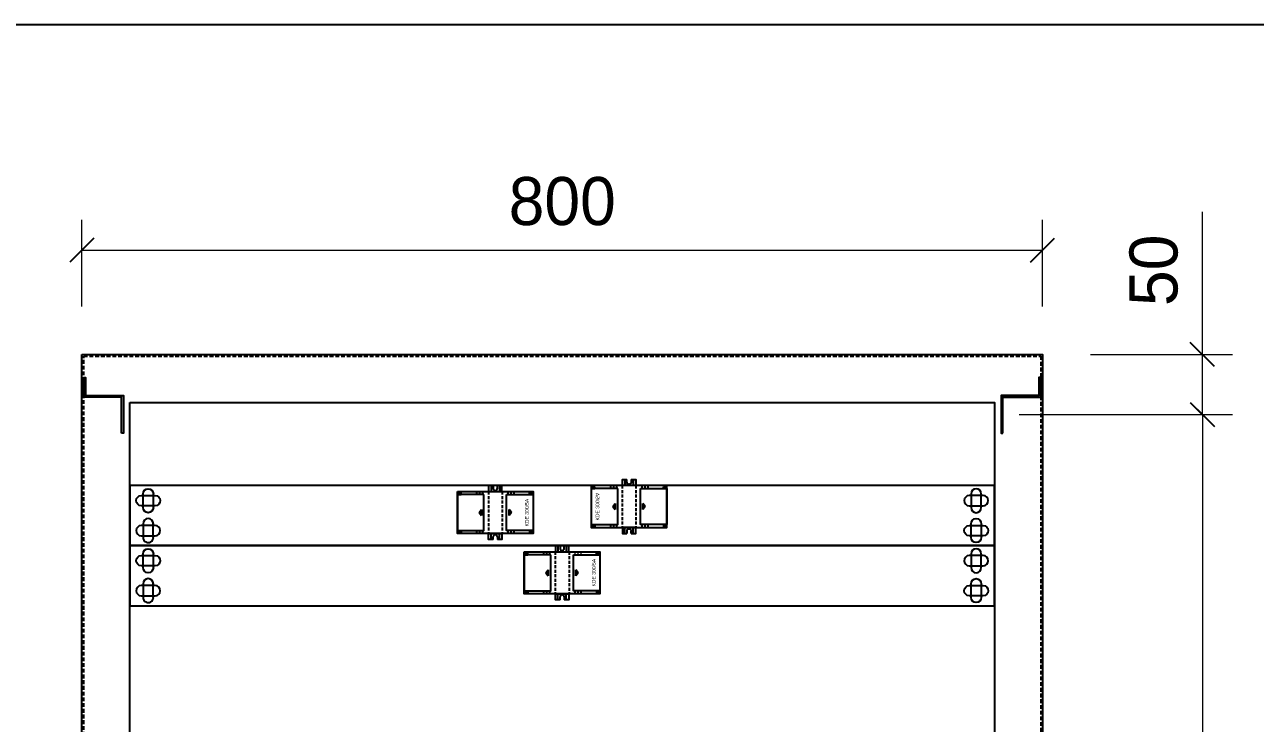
# Model space of a CAD drawing. Header units: millimetres. Extents: x 0 to 3953, y 0 to 2795.
# Drawn here: x 2037 to 3062, y 2213 to 2795 of the extents above; entities that cross this region are included whole.
import ezdxf

# ---------------------------------------------------------------- set-up
doc = ezdxf.new("R2010")
doc.units = ezdxf.units.MM
doc.linetypes.add('ASVLTYPE', pattern=[0.75, 0.5, -0.25])
doc.linetypes.add('HIDDEN2', pattern=[4.7625, 3.175, -1.5875])
doc.layers.add('CNC', color=7, linetype='Continuous')
doc.layers.add('DIM', color=253, linetype='Continuous')
doc.styles.add('Arial', font='arial.ttf')
doc.dimstyles.new('Dim-25', dxfattribs={"dimtxt": 25, "dimasz": 8, "dimexe": 10, "dimexo": 15, "dimgap": 10, "dimtad": 1, "dimdec": 0, "dimtxsty": 'Standard', "dimblk": 'OBLIQUE', "dimcen": 10, "dimclrd": 5, "dimclre": 5, "dimclrt": 3, "dimazin": 3, "dimtfac": 1, "dimtdec": 0, "dimtmove": 0, "dimatfit": 3, "dimldrblk": 'OBLIQUE', "dimlwd": 9, "dimlwe": 9})
doc.dimstyles.new('Dim-40', dxfattribs={"dimtxt": 40, "dimasz": 20, "dimexe": 25, "dimexo": 40, "dimgap": 20, "dimtad": 1, "dimdec": 0, "dimtxsty": 'Standard', "dimblk": 'OBLIQUE', "dimcen": 15, "dimclrd": 5, "dimclre": 5, "dimclrt": 3, "dimazin": 3, "dimtfac": 1, "dimtdec": 0, "dimtmove": 0, "dimatfit": 3, "dimldrblk": 'ARCHTICK', "dimlwd": 9, "dimlwe": 9})

# ---------------------------------------------------------------- blocks, each defined once
blk = doc.blocks.new('*D4')
at = {"color": 0, "linetype": 'ByBlock', "lineweight": -2}
for p, q in [((3027.6, 2510.5), (3007.6, 2530.5)), ((3007.6, 2480.5), (3027.6, 2460.5))]:
    blk.add_line(p, q, dxfattribs=at)
at = {"layer": 'Defpoints', "color": 0, "transparency": 16777216}
for p in [(2884.5, 2520.5), (2850, 2470.5), (3017.6, 2470.5)]:
    blk.add_point(p, dxfattribs=at)
at = {"layer": 'DIM', "color": 5, "lineweight": 9, "transparency": 16777216}
for p, q in [((3017.6, 2520.5), (3017.6, 2639.1)), ((2924.5, 2520.5), (3042.6, 2520.5)), ((3017.6, 2470.5), (3017.6, 2520.5)), ((2890, 2470.5), (3042.6, 2470.5))]:
    blk.add_line(p, q, dxfattribs=at)
at = {"layer": 'DIM', "color": 3, "transparency": 16777216, "insert": (2977.2, 2590.5), "char_height": 40, "attachment_point": 5, "rotation": 90}
blk.add_mtext('50', dxfattribs=at)
blk = doc.blocks.new('_ArchTick')
at = {"color": 0, "const_width": 0.15}
blk.add_lwpolyline([(-0.5, -0.5), (0.5, 0.5)], dxfattribs=at)
blk = doc.blocks.new('_Oblique')
at = {"color": 0, "linetype": 'ByBlock', "lineweight": -2}
blk.add_line((-0.5, -0.5), (0.5, 0.5), dxfattribs=at)
blk = doc.blocks.new('*D10')
at = {"color": 0, "linetype": 'ByBlock', "lineweight": -2}
for p, q in [((2094.5, 2617.4), (2074.5, 2597.4)), ((2874.5, 2597.4), (2894.5, 2617.4))]:
    blk.add_line(p, q, dxfattribs=at)
at = {"layer": 'Defpoints', "color": 0, "transparency": 16777216}
for p in [(2884.5, 2607.4), (2084.5, 2520.5), (2884.5, 2520.5)]:
    blk.add_point(p, dxfattribs=at)
at = {"layer": 'DIM', "color": 5, "lineweight": 9, "transparency": 16777216}
for p, q in [((2084.5, 2560.5), (2084.5, 2632.4)), ((2884.5, 2560.5), (2884.5, 2632.4)), ((2084.5, 2607.4), (2884.5, 2607.4))]:
    blk.add_line(p, q, dxfattribs=at)
at = {"layer": 'DIM', "color": 3, "transparency": 16777216, "insert": (2484.5, 2647.9), "char_height": 40, "attachment_point": 5}
blk.add_mtext('800', dxfattribs=at)
blk = doc.blocks.new('KDE 300A-2')
at = {"color": 85}
for p, q in [((82393.8, 42009.9), (82393.8, 42004.9)), ((82395.6, 42009.9), (82395.6, 42007.7)), ((82399.1, 42007.7), (82399.1, 42009.9)), ((82400.8, 42009.9), (82400.8, 42004.9)), ((82383.8, 41987.4), (82385.8, 41989.9)), ((82383.8, 41987.4), (82385.8, 41984.9)), ((82385.8, 41989.9), (82385.8, 41984.9)), ((82385.8, 41984.9), (82385.8, 41989.9)), ((82408.8, 41989.9), (82408.8, 41984.9)), ((82408.8, 41984.9), (82408.8, 41989.9)), ((82410.8, 41987.4), (82408.8, 41989.9)), ((82410.8, 41987.4), (82408.8, 41984.9)), ((82393.8, 41964.9), (82393.8, 41969.9)), ((82395.6, 41964.9), (82395.6, 41967.2)), ((82399.1, 41967.2), (82399.1, 41964.9)), ((82400.8, 41964.9), (82400.8, 41969.9))]:
    blk.add_line(p, q, dxfattribs=at)
at = {"color": 85, "linetype": 'ASVLTYPE', "ltscale": 3}
for p, q in [((82381.8, 42004.9), (82381.8, 42002.4)), ((82384.3, 42004.9), (82384.3, 42002.4)), ((82386.8, 42004.9), (82386.8, 42002.4)), ((82407.8, 42004.9), (82407.8, 42002.4)), ((82410.3, 42004.9), (82410.3, 42002.4)), ((82412.8, 42004.9), (82412.8, 42002.4)), ((82381.8, 41972.4), (82381.8, 41969.9)), ((82384.3, 41972.4), (82384.3, 41969.9)), ((82386.8, 41972.4), (82386.8, 41969.9)), ((82407.8, 41972.4), (82407.8, 41969.9)), ((82410.3, 41972.4), (82410.3, 41969.9)), ((82412.8, 41972.4), (82412.8, 41969.9))]:
    blk.add_line(p, q, dxfattribs=at)
at = {"color": 85, "linetype": 'ASVLTYPE', "ltscale": 5}
for p, q in [((82391.6, 42004.9), (82391.6, 41969.9)), ((82403.1, 42004.9), (82403.1, 41969.9))]:
    blk.add_line(p, q, dxfattribs=at)
at = {"color": 85}
for points in [[(82395.6, 42009.9), (82391.8, 42009.9), (82391.8, 42004.9), (82402.8, 42004.9), (82402.8, 42009.9), (82399.1, 42009.9)], [(82395.6, 41964.9), (82391.8, 41964.9), (82391.8, 41969.9), (82402.8, 41969.9), (82402.8, 41964.9), (82399.1, 41964.9)]]:
    blk.add_lwpolyline(points, dxfattribs=at)
for points in [[(82365.8, 42004.9), (82428.8, 42004.9), (82428.8, 41969.9), (82365.8, 41969.9)], [(82387.8, 42002.4), (82365.8, 42002.4), (82365.8, 41972.4), (82387.8, 41972.4)], [(82368.8, 42003.9), (82366.8, 42003.9), (82366.8, 42002.4), (82368.8, 42002.4)], [(82406.8, 42002.4), (82428.8, 42002.4), (82428.8, 41972.4), (82406.8, 41972.4)], [(82425.8, 42003.9), (82427.8, 42003.9), (82427.8, 42002.4), (82425.8, 42002.4)], [(82368.8, 41970.9), (82366.8, 41970.9), (82366.8, 41972.4), (82368.8, 41972.4)], [(82425.8, 41970.9), (82427.8, 41970.9), (82427.8, 41972.4), (82425.8, 41972.4)]]:
    blk.add_lwpolyline(points, close=True, dxfattribs=at)
for centre, start, end in [((82397.3, 42007.7), 180, 0), ((82397.3, 41967.2), 0, 180)]:
    blk.add_arc(centre, 1.75, start, end, dxfattribs=at)
at = {"color": 85, "insert": (82423.7, 41987.4), "char_height": 3, "attachment_point": 5, "rotation": 90}
blk.add_mtext('{\\fArial|b0|i0|c0|p34;KDE 300/5A}', dxfattribs=at)
blk = doc.blocks.new('ovan8.5x20')
at = {"layer": 'CNC', "color": 2, "lineweight": -3}
for p, q in [((5.7, 4.2), (-5.8, 4.2)), ((-5.8, -4.2), (5.7, -4.2))]:
    blk.add_line(p, q, dxfattribs=at)
for centre, start, end in [((-5.8, 0), 90, 270), ((5.7, 0), 270, 90)]:
    blk.add_arc(centre, 4.25, start, end, dxfattribs=at)
blk = doc.blocks.new('*D18')
at = {"color": 0, "linetype": 'ByBlock', "lineweight": -2}
for p, q in [((3021.6, 2466.5), (3013.6, 2474.5)), ((3013.6, 1874.5), (3021.6, 1866.5))]:
    blk.add_line(p, q, dxfattribs=at)
at = {"layer": 'Defpoints', "color": 0, "transparency": 16777216}
for p in [(2850, 2470.5), (2850, 1870.5), (3017.6, 1870.5)]:
    blk.add_point(p, dxfattribs=at)
at = {"layer": 'DIM', "color": 5, "lineweight": 9, "transparency": 16777216}
for p, q in [((2865, 2470.5), (3027.6, 2470.5)), ((3017.6, 2470.5), (3017.6, 1870.5)), ((2865, 1870.5), (3027.6, 1870.5))]:
    blk.add_line(p, q, dxfattribs=at)
at = {"layer": 'DIM', "color": 3, "transparency": 16777216, "insert": (2994.9, 2170.5), "char_height": 25, "attachment_point": 5, "rotation": 90}
blk.add_mtext('600', dxfattribs=at)
blk = doc.blocks.new('KHUNG CHUẨN')
at = {"color": 7}
blk.add_lwpolyline([(16919.25, -26555.16), (19889.25, -26555.16), (19889.25, -28655.16), (16919.25, -28655.16)], close=True, dxfattribs=at)
at = {"color": 3, "style": 'Arial'}
for tag, p in [('#01', (17055.57, -28580.1)), ('#02', (17431.39, -28580.1)), ('#03', (18030.58, -28580.1)), ('#08', (18751.7, -28580.1)), ('#10', (19064.78, -28580.1)), ('#11', (19060.3, -28625.69)), ('#12', (19806.46, -28628.91)), ('#04', (17024.77, -28634.62)), ('#05', (17308.45, -28633.02)), ('#06', (17632.65, -28633.73)), ('#07', (18002.01, -28634.74)), ('#09', (18753.85, -28632.6))]:
    blk.add_attdef(tag, p, '', height=20, dxfattribs=at)

msp = doc.modelspace()

# ---------------------------------------------------------------- linework, layer by layer
msp.add_lwpolyline([(2084.5, 2520.5), (2884.5, 2520.5), (2884.5, 1220.5), (2084.5, 1220.5)], close=True)
at = {"linetype": 'HIDDEN2'}
msp.add_lwpolyline([(2086, 2519), (2883, 2519), (2883, 1222), (2086, 1222)], close=True, dxfattribs=at)
at = {"color": 33}
for points in [[(2117.5, 2454.8), (2117.5, 2484.8), (2086, 2484.8), (2086, 2501.3), (2087.5, 2501.3), (2087.5, 2486.3), (2119, 2486.3), (2119, 2454.8)], [(2851.5, 2454.8), (2851.5, 2484.8), (2883, 2484.8), (2883, 2501.3), (2881.5, 2501.3), (2881.5, 2486.3), (2850, 2486.3), (2850, 2454.8)]]:
    msp.add_lwpolyline(points, close=True, dxfattribs=at)
at = {"color": 4}
msp.add_lwpolyline([(2124.5, 2480.5), (2844.5, 2480.5), (2844.5, 1260.5), (2124.5, 1260.5)], close=True, dxfattribs=at)
at = {"color": 8}
for points in [[(2124.5, 2361.2), (2844.5, 2361.2), (2844.5, 2411.2), (2124.5, 2411.2)], [(2124.5, 2311.2), (2844.5, 2311.2), (2844.5, 2361.2), (2124.5, 2361.2)]]:
    msp.add_lwpolyline(points, close=True, dxfattribs=at)

# ---------------------------------------------------------------- block references
at = {"color": 3, "xscale": 1.331000000005587, "yscale": 1.331000000005587, "zscale": 1.331000000005587}
msp.add_blockref('KHUNG CHUẨN', (-22519.5, 38140), dxfattribs=at)
at = {"color": 2}
for p in [(-79968.6, -39598.7), (-79912.9, -39648.7)]:
    msp.add_blockref('KDE 300A-2', p, dxfattribs=at)
at = {"color": 2, "xscale": -1}
msp.add_blockref('KDE 300A-2', (84937.5, -39593.7), dxfattribs=at)
at = {"layer": 'CNC', "lineweight": -3, "xscale": -1}
for p, rotation in [((2139.7, 2398.7), 180), ((2139.7, 2398.7), 270), ((2829.2, 2373.7), 90), ((2139.7, 2348.7), 270), ((2139.7, 2348.7), 180), ((2829.2, 2323.7), 90)]:
    msp.add_blockref('ovan8.5x20', p, dxfattribs=dict(at, rotation=rotation))
at = {"layer": 'CNC', "lineweight": -3}
for p, rotation in [((2829.2, 2398.7), 180), ((2829.2, 2398.7), 90), ((2139.7, 2373.7), 270), ((2829.2, 2348.7), 90), ((2829.2, 2348.7), 180), ((2139.7, 2323.7), 270)]:
    msp.add_blockref('ovan8.5x20', p, dxfattribs=dict(at, rotation=rotation))
for p in [(2139.7, 2373.7), (2139.7, 2323.7)]:
    msp.add_blockref('ovan8.5x20', p, dxfattribs=at)
at = {"layer": 'CNC', "lineweight": -3, "xscale": -1}
for p in [(2829.2, 2373.7), (2829.2, 2323.7)]:
    msp.add_blockref('ovan8.5x20', p, dxfattribs=at)

# ---------------------------------------------------------------- dimensions: what is measured, and where the dimension line sits
at = {"layer": 'DIM', "color": 2}
dim = msp.add_linear_dim(base=(2884.5, 2607.4), p1=(2084.5, 2520.5), p2=(2884.5, 2520.5), dimstyle='Dim-40', dxfattribs=at)
dim.commit()
dim.dimension.update_dxf_attribs({"geometry": '*D10', "text_midpoint": (2484.5, 2647.9)})
at = {"layer": 'DIM'}
dim = msp.add_linear_dim(base=(3017.6, 2470.5), p1=(2884.5, 2520.5), p2=(2850, 2470.5), angle=90, dimstyle='Dim-40', dxfattribs=at)
dim.commit()
dim.dimension.update_dxf_attribs({"geometry": '*D4', "text_midpoint": (3017.6, 2590.5), "dimtype": 160})
dim = msp.add_linear_dim(base=(3017.6, 1870.5), p1=(2850, 2470.5), p2=(2850, 1870.5), angle=90, dimstyle='Dim-25', dxfattribs=at)
dim.commit()
dim.dimension.update_dxf_attribs({"geometry": '*D18', "text_midpoint": (2994.9, 2170.5)})

doc.saveas('drawing.dxf')
